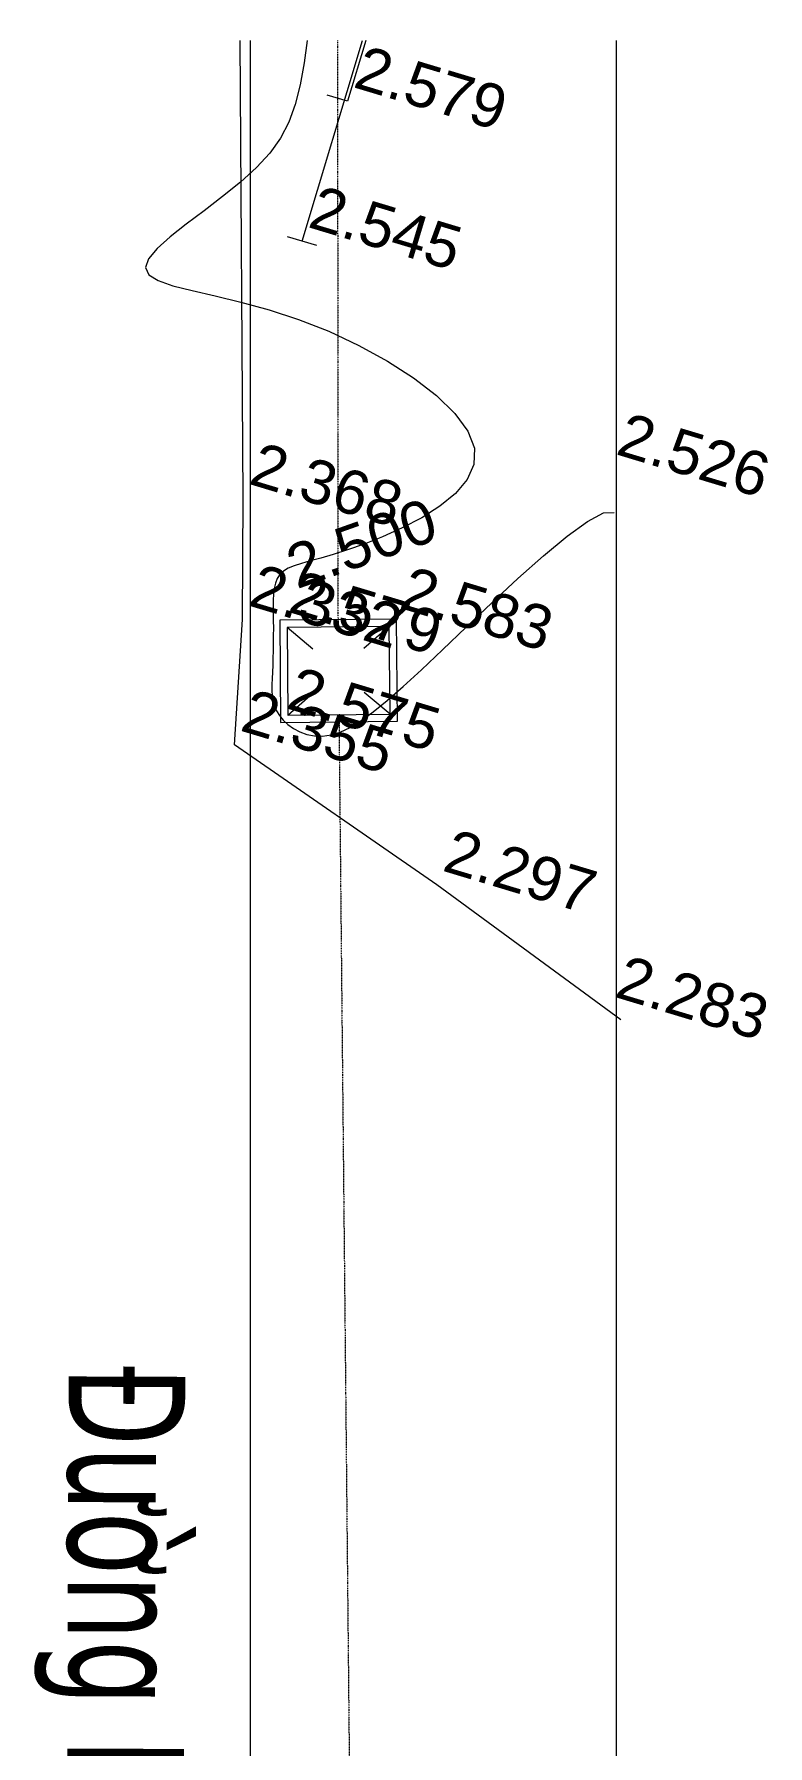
# Model space of a CAD drawing. Header units: millimetres. Extents: x -24439 to 198341, y -52871 to 149926.
# Drawn here: x 149819 to 159875, y 86525 to 109978 of the extents above; entities that cross this region are included whole.
import ezdxf

# ---------------------------------------------------------------- set-up
doc = ezdxf.new("R2010")
doc.units = ezdxf.units.MM
doc.linetypes.add('IMPORT-TNM', pattern=[22.86, 12.7, -5.08, 0, -5.08])
doc.linetypes.add('NET VAN', pattern=[1.06, 0.53, -0.53])
for name, color, linetype, lineweight in [('A-DETL-GENF-2', 9, 'NET VAN', 9), ('A-FLOR', 192, 'Continuous', 9), ('G-IMPT-1', 9, 'Continuous', 9), ('G-IMPT-5', 9, 'IMPORT-TNM', 9), ('G-IMPT-6', 7, 'Continuous', 9)]:
    doc.layers.add(name, color=color, linetype=linetype, lineweight=lineweight)
doc.styles.add('Arial_1', font='arial_0.ttf', dxfattribs={"height": 600})
doc.styles.add('Tahoma', font='tahoma_0.ttf', dxfattribs={"width": 0.75, "height": 1600})

# ---------------------------------------------------------------- blocks, each defined once
blk = doc.blocks.new('NCV_TKCS_251209_TONG THE HIEN TRANG SAN DUONG - NCV_TKCS_HIEN TRANG_251209a_dwg_hg2-1612997-TKCS_MB ĐỊNH VỊ CAO ĐỘ THIẾT KẾ')
at = {"layer": 'G-IMPT-1'}
for p, q in [((563651611, 1144962883), (563651366, 1144962493)), ((563650698, 1144962285), (563650274, 1144962467)), ((563651968, 1144961738), (563651544, 1144961920))]:
    blk.add_line(p, q, dxfattribs=at)
at = {"layer": 'G-IMPT-1', "flags": 128}
blk.add_lwpolyline([(563650565, 1144961196), (563652093, 1144961672), (563651677, 1144963009), (563650149, 1144962533)], close=True, dxfattribs=at)
blk.add_lwpolyline([(563650631, 1144961321), (563651968, 1144961738), (563651611, 1144962883), (563650274, 1144962467), (563650631, 1144961321), (563650876, 1144961712)], dxfattribs=at)
blk = doc.blocks.new('NCV_TKCS_251209_TONG THE HIEN TRANG SAN DUONG - NCV_TKCS_HIEN TRANG_251209a_dwg_cs5-1612998-TKCS_MB ĐỊNH VỊ CAO ĐỘ THIẾT KẾ')
at = {"layer": 'G-IMPT-1'}
for p, q in [((563786013, 1145032395), (563786013, 1145035269)), ((563786224, 1145032395), (563785803, 1145032395))]:
    blk.add_line(p, q, dxfattribs=at)
blk = doc.blocks.new('NCV_TKCS_251209_TONG THE HIEN TRANG SAN DUONG - NCV_TKCS_HIEN TRANG_251209a_dwg_TG-V313-TKCS_MB ĐỊNH VỊ CAO ĐỘ THIẾT KẾ')
at = {"layer": 'G-IMPT-1', "flags": 128}
blk.add_lwpolyline([(0, 872), (0, 0), (-290, 0)], dxfattribs=at)
blk = doc.blocks.new('NCV_TKCS_251209_TONG THE HIEN TRANG SAN DUONG - NCV_TKCS_HIEN TRANG_251209a_dwg-1612995-TKCS_MB ĐỊNH VỊ CAO ĐỘ THIẾT KẾ')
at = {"layer": 'G-IMPT-1', "flags": 128}
for points in [[(563609157, 1145095181), (563609208, 1145094875), (563609245, 1145094569), (563609257, 1145094292), (563609241, 1145094037), (563609195, 1145093795), (563609115, 1145093556), (563608998, 1145093312), (563608844, 1145093057), (563608666, 1145092797), (563608479, 1145092538), (563608297, 1145092290), (563608136, 1145092060), (563608012, 1145091857), (563607939, 1145091687), (563607934, 1145091560), (563608006, 1145091481), (563608153, 1145091441), (563608366, 1145091432), (563608638, 1145091443), (563608960, 1145091464), (563609324, 1145091485), (563609724, 1145091496), (563610150, 1145091487), (563610594, 1145091450), (563611042, 1145091384), (563611479, 1145091291), (563611890, 1145091174), (563612259, 1145091033), (563612571, 1145090871), (563612812, 1145090690), (563612966, 1145090491), (563613024, 1145090276), (563612995, 1145090051), (563612896, 1145089822), (563612742, 1145089593), (563612550, 1145089370), (563612334, 1145089160), (563612111, 1145088968), (563611896, 1145088798), (563611702, 1145088657), (563611532, 1145088539), (563611383, 1145088443), (563611257, 1145088363), (563611150, 1145088295), (563611063, 1145088235), (563610995, 1145088180), (563610945, 1145088124), (563610911, 1145088065), (563610892, 1145088001), (563610887, 1145087933), (563610891, 1145087861), (563610905, 1145087784), (563610926, 1145087703), (563610951, 1145087618), (563610979, 1145087528), (563611008, 1145087434), (563611038, 1145087337), (563611067, 1145087238), (563611096, 1145087138), (563611124, 1145087038), (563611151, 1145086940), (563611177, 1145086846), (563611200, 1145086755), (563611222, 1145086669), (563611243, 1145086589), (563611265, 1145086514), (563611291, 1145086444), (563611321, 1145086379), (563611359, 1145086319), (563611405, 1145086264), (563611462, 1145086213), (563611531, 1145086167), (563611611, 1145086128), (563611699, 1145086097), (563611795, 1145086079), (563611897, 1145086073), (563612003, 1145086084), (563612110, 1145086113), (563612219, 1145086163), (563612327, 1145086236), (563612437, 1145086336), (563612553, 1145086467), (563612679, 1145086632), (563612817, 1145086836), (563612971, 1145087082), (563613146, 1145087375), (563613344, 1145087718), (563613566, 1145088110), (563613806, 1145088531), (563614053, 1145088954), (563614297, 1145089353), (563614529, 1145089704), (563614739, 1145089979), (563614917, 1145090154), (563615054, 1145090202)], [(563617148, 1145083571), (563614196, 1145084614), (563610987, 1145085653), (563610597, 1145087327), (563610126, 1145088924), (563608280, 1145094917)]]:
    blk.add_lwpolyline(points, dxfattribs=at)
at = {"layer": 'G-IMPT-5'}
for p, q in [((563609557, 1145095302), (563611853, 1145087703)), ((563612270, 1145086366), (563621197, 1145057755))]:
    blk.add_line(p, q, dxfattribs=at)
at = {"rotation": 0.0005022323020535149}
blk.add_blockref('NCV_TKCS_251209_TONG THE HIEN TRANG SAN DUONG - NCV_TKCS_HIEN TRANG_251209a_dwg_TG-V313-TKCS_MB ĐỊNH VỊ CAO ĐỘ THIẾT KẾ', (563609929, 1145094542), dxfattribs=at)
for name, p in [('NCV_TKCS_251209_TONG THE HIEN TRANG SAN DUONG - NCV_TKCS_HIEN TRANG_251209a_dwg_cs5-1612998-TKCS_MB ĐỊNH VỊ CAO ĐỘ THIẾT KẾ', (-176126, 60132)), ('NCV_TKCS_251209_TONG THE HIEN TRANG SAN DUONG - NCV_TKCS_HIEN TRANG_251209a_dwg_hg2-1612997-TKCS_MB ĐỊNH VỊ CAO ĐỘ THIẾT KẾ', (-39059, 124932))]:
    blk.add_blockref(name, p)
at = {"layer": 'G-IMPT-6', "char_height": 600, "width": 2511.85, "attachment_point": 1, "line_spacing_factor": 0.941778, "style": 'Arial_1'}
for s, insert in [('2.579', (563609929, 1145095349)), ('2.545', (563609887, 1145093334)), ('2.526', (563614827, 1145091571)), ('2.368', (563610126, 1145089731)), ('2.583', (563612591, 1145088699)), ('2.332', (563610597, 1145088134)), ('2.579', (563611147, 1145088207)), ('2.575', (563611506, 1145086935)), ('2.355', (563610987, 1145086460)), ('2.297', (563614196, 1145085421)), ('2.283', (563616956, 1145084446))]:
    blk.add_mtext(s, dxfattribs=dict(at, insert=insert))
at = {"layer": 'G-IMPT-6'}
for s, insert, char_height, width, attachment_point, rotation, line_spacing_factor, style in [('2.500', (563611682, 1145089041), 600, 2511.85, 2, 36.2464, 0.941778, 'Arial_1'), ('Đư\\fTahoma|b0|i0|c254|p34|;\\W.75;ờng D1', (563612800, 1145077304), 1600, 8754.26, 1, 286.5503, 0.994306, 'Tahoma')]:
    blk.add_mtext(s, dxfattribs=dict(at, insert=insert, char_height=char_height, width=width, attachment_point=attachment_point, rotation=rotation, line_spacing_factor=line_spacing_factor, style=style))
blk = doc.blocks.new('NCV_TKCS_251209_TONG THE HIEN TRANG SAN DUONG - NCV_TKCS_251209_TONG THE HIEN TRANG SAN DUONG-1605292-TKCS_MB ĐỊNH VỊ CAO ĐỘ THIẾT KẾ')
at = {"rotation": 343.2379237072182}
blk.add_blockref('NCV_TKCS_251209_TONG THE HIEN TRANG SAN DUONG - NCV_TKCS_HIEN TRANG_251209a_dwg-1612995-TKCS_MB ĐỊNH VỊ CAO ĐỘ THIẾT KẾ', (-869777548, -933796959), dxfattribs=at)

msp = doc.modelspace()

# ---------------------------------------------------------------- linework, layer by layer
at = {"layer": 'A-FLOR'}
for p, q in [((152779.3, 109894.5), (152779.3, -3771.3)), ((157794.6, 109894.5), (157794.6, -3771.3))]:
    msp.add_line(p, q, dxfattribs=at)

# ---------------------------------------------------------------- block references
at = {"layer": 'A-DETL-GENF-2'}
msp.add_blockref('NCV_TKCS_251209_TONG THE HIEN TRANG SAN DUONG - NCV_TKCS_251209_TONG THE HIEN TRANG SAN DUONG-1605292-TKCS_MB ĐỊNH VỊ CAO ĐỘ THIẾT KẾ', (26103.5, 9888.2), dxfattribs=at)

doc.saveas('drawing.dxf')
